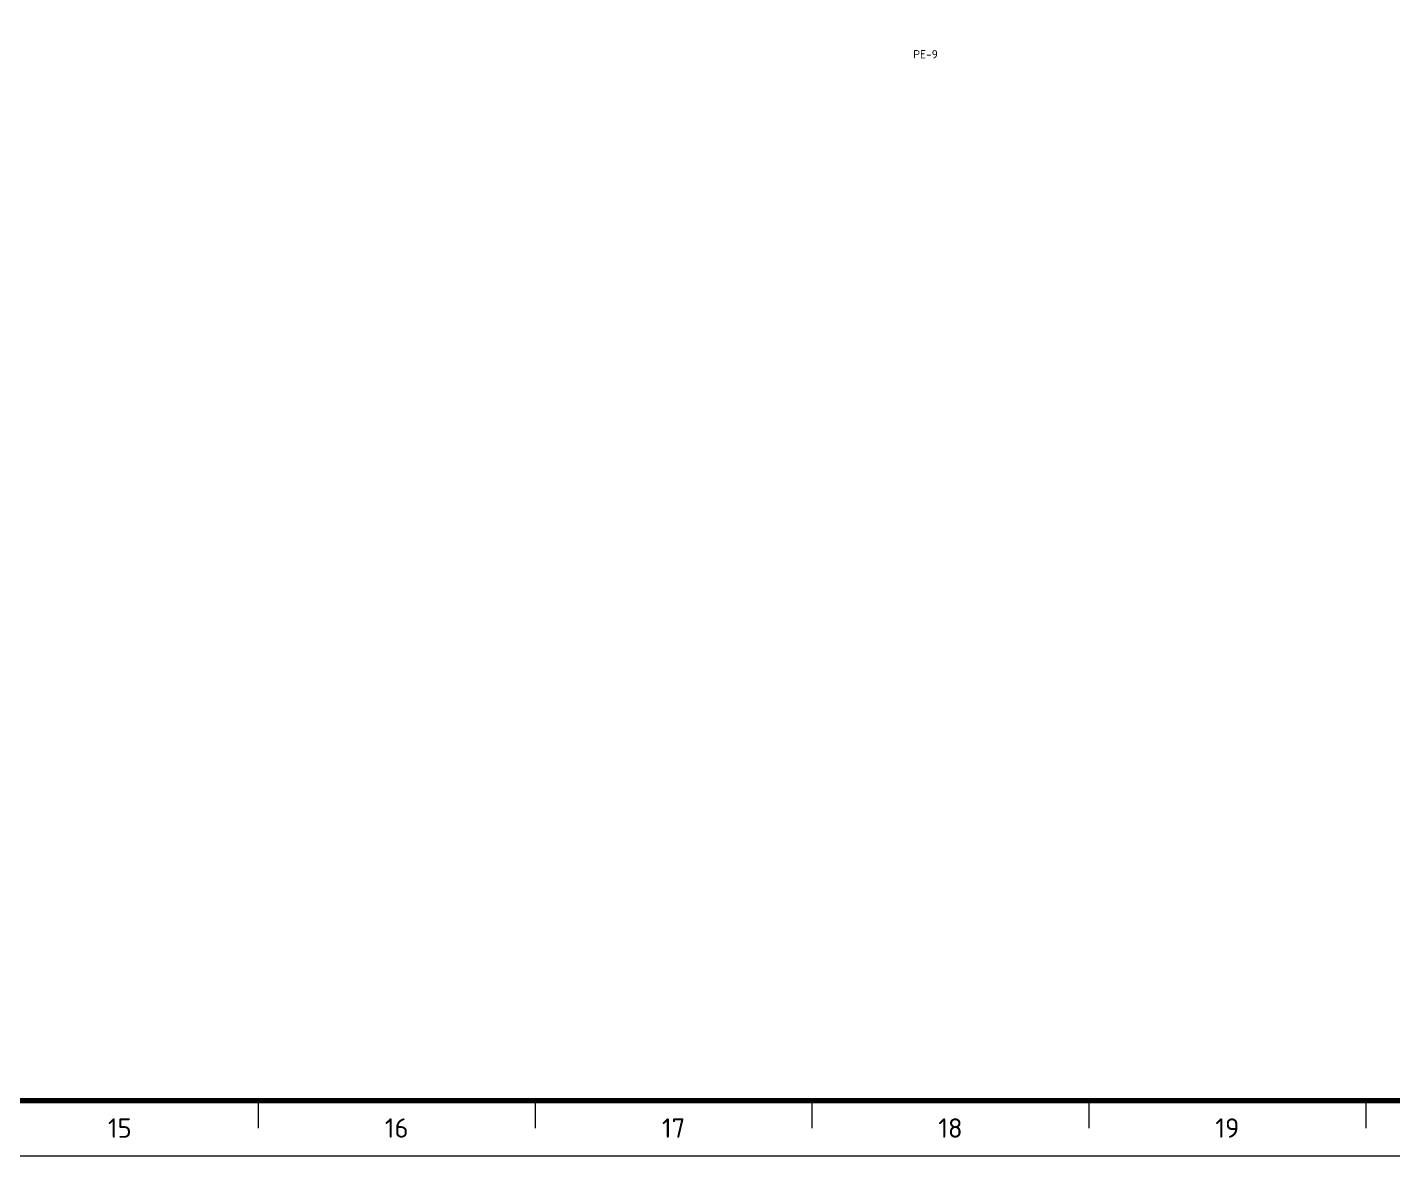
# Model space of a CAD drawing. Header units: millimetres. Extents: x 0 to 1189, y 0 to 841.
# Drawn here: x 702.8 to 949.4, y 0 to 203.9 of the extents above; entities that cross this region are included whole.
import ezdxf
from ezdxf.enums import TextEntityAlignment as Align

# ---------------------------------------------------------------- set-up
doc = ezdxf.new("R2010")
doc.units = ezdxf.units.MM
for name, color, linetype, lineweight in [('06-TEXTO', 7, 'CONTINUOUS', 25), ('07-RECUADRO', 7, 'CONTINUOUS', 70), ('08-FINA', 5, 'CONTINUOUS', 18), ('A-TEXTO', 7, 'CONTINUOUS', 18)]:
    doc.layers.add(name, color=color, linetype=linetype, lineweight=lineweight)
doc.styles.add('ISO3098', font='isocpeur.ttf')

msp = doc.modelspace()

# ---------------------------------------------------------------- linework, layer by layer
at = {"layer": '07-RECUADRO'}
msp.add_lwpolyline([(25, 10), (1179, 10), (1179, 831), (25, 831)], close=True, dxfattribs=at)
at = {"layer": '08-FINA'}
for p, q in [((744.5, 10), (744.5, 5)), ((794.5, 10), (794.5, 5)), ((844.5, 10), (844.5, 5)), ((894.5, 10), (894.5, 5)), ((944.5, 10), (944.5, 5))]:
    msp.add_line(p, q, dxfattribs=at)
msp.add_lwpolyline([(0, 0), (1189, 0), (1189, 841), (0, 841)], close=True, dxfattribs=at)

# ---------------------------------------------------------------- texts
at = {"layer": '06-TEXTO', "style": 'ISO3098'}
for s, p in [('15', (719.5, 5)), ('16', (769.5, 5)), ('17', (819.5, 5)), ('18', (869.5, 5)), ('19', (919.5, 5))]:
    msp.add_text(s, height=3.5, dxfattribs=at).set_placement(p, align=Align.MIDDLE_CENTER)
at = {"layer": 'A-TEXTO', "style": 'ISO3098'}
msp.add_text('PE-9', height=1.5, dxfattribs=at).set_placement((865, 199), align=Align.MIDDLE_CENTER)

doc.saveas('drawing.dxf')
